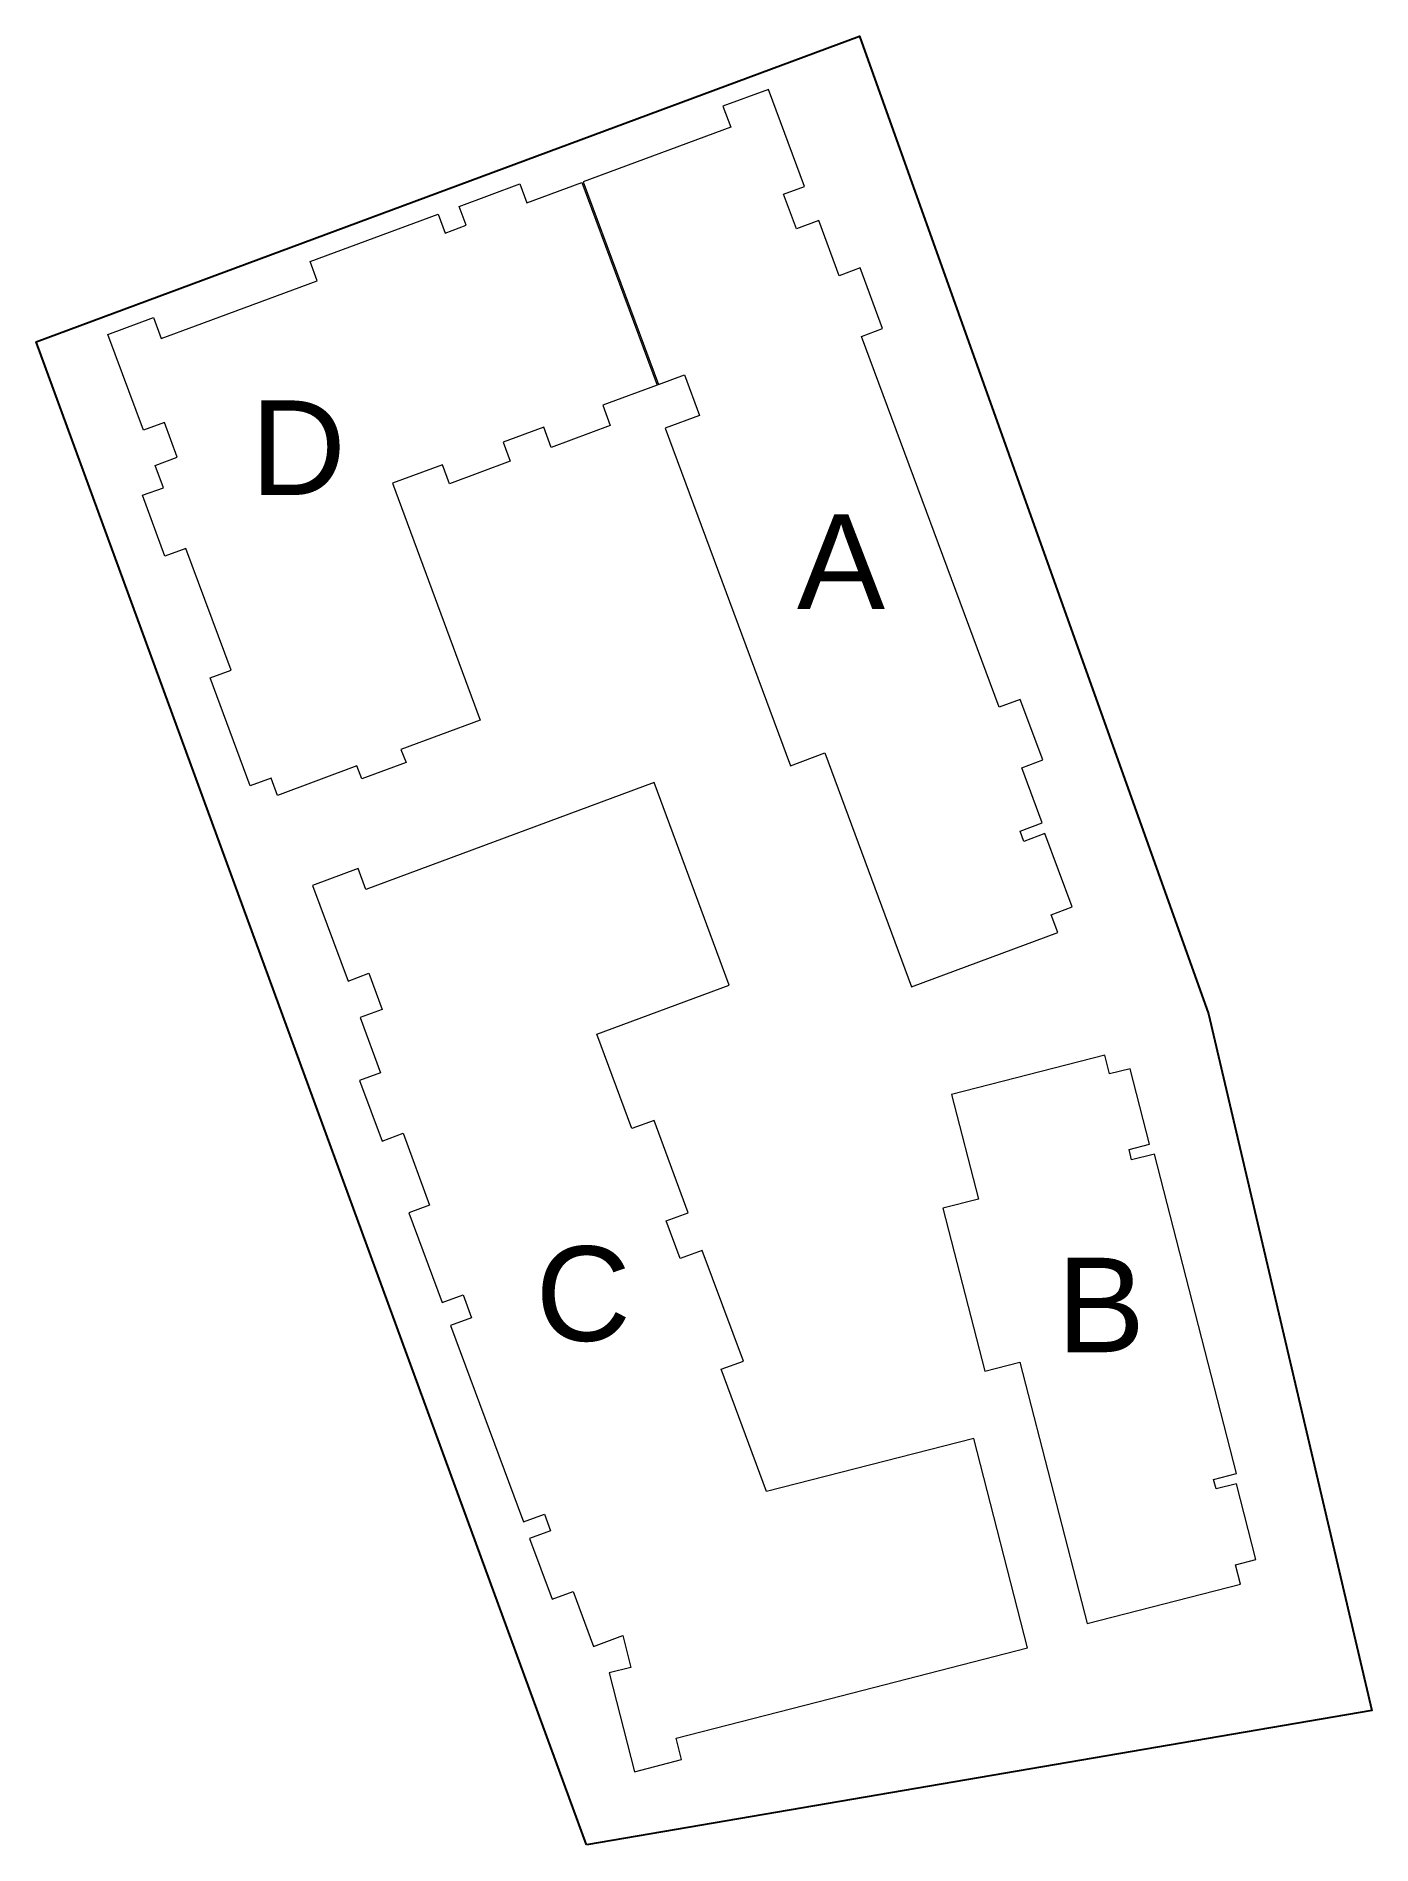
# Model space of a CAD drawing. Header units: millimetres. Extents: x -177 to -78, y 745 to 879.
import ezdxf

# ---------------------------------------------------------------- set-up
doc = ezdxf.new("R2010")
doc.units = ezdxf.units.MM
doc.layers.add('ALAN', color=5, linetype='Continuous', lineweight=211)
doc.layers.add('BLOKLAR', color=7, linetype='Continuous', lineweight=0)
doc.styles.get("Standard").update_dxf_attribs({"font": 'arial.ttf'})

msp = doc.modelspace()

# ---------------------------------------------------------------- linework, layer by layer
at = {"layer": 'ALAN', "color": 0, "lineweight": -2}
msp.add_polyline3d([(-136.57, 745.41, 0), (-177.3, 856.67, 0), (-116.36, 879.29, 0), (-90.53, 806.93, 0), (-78.45, 755.35, 0), (-136.57, 745.41, 0)], close=True, dxfattribs=at)
at = {"layer": 'BLOKLAR'}
for points in [[(-102.84, 821.06, 0), (-104.35, 825.14, 0), (-102.81, 825.71, 0), (-104.47, 830.2, 0), (-106.02, 829.62, 0), (-116.21, 857.07, 0), (-114.66, 857.65, 0), (-116.32, 862.13, 0), (-117.87, 861.56, 0), (-119.38, 865.64, 0), (-121.02, 865.03, 0), (-121.98, 867.6, 0), (-120.43, 868.17, 0), (-123.1, 875.35, 0), (-126.47, 874.1, 0), (-125.9, 872.55, 0), (-136.82, 868.5, 0), (-131.25, 853.5, 0), (-129.33, 854.21, 0), (-128.22, 851.21, 0), (-130.75, 850.27, 0), (-121.48, 825.29, 0), (-118.94, 826.23, 0), (-112.52, 808.93, 0), (-101.7, 812.95, 0), (-102.18, 814.26, 0), (-100.64, 814.84, 0), (-102.65, 820.26, 0), (-104.2, 819.68, 0), (-104.48, 820.45, 0), (-102.84, 821.06, 0)], [(-144.43, 828.66, 0), (-150.31, 826.48, 0), (-149.93, 825.52, 0), (-153.2, 824.31, 0), (-153.56, 825.27, 0), (-159.43, 823.09, 0), (-159.91, 824.37, 0), (-161.46, 823.8, 0), (-164.43, 831.8, 0), (-162.88, 832.37, 0), (-166.22, 841.37, 0), (-167.77, 840.8, 0), (-169.44, 845.32, 0), (-167.88, 845.86, 0), (-168.5, 847.51, 0), (-166.86, 848.12, 0), (-167.81, 850.7, 0), (-169.36, 850.13, 0), (-171.99, 857.21, 0), (-168.61, 858.46, 0), (-168.04, 856.91, 0), (-165.51, 857.85, 0), (-156.51, 861.19, 0), (-157.03, 862.6, 0), (-147.56, 866.11, 0), (-147.04, 864.71, 0), (-145.48, 865.29, 0), (-146, 866.69, 0), (-141.51, 868.36, 0), (-140.99, 866.95, 0), (-136.91, 868.46, 0), (-131.35, 853.46, 0), (-135.37, 851.97, 0), (-134.81, 850.46, 0), (-139.18, 848.84, 0), (-139.74, 850.35, 0), (-142.74, 849.23, 0), (-142.22, 847.83, 0), (-146.71, 846.16, 0), (-147.23, 847.57, 0), (-150.94, 846.19, 0), (-144.43, 828.66, 0)], [(-126.6, 780.61, 0), (-124.96, 781.22, 0), (-128, 789.41, 0), (-129.64, 788.8, 0), (-130.68, 791.6, 0), (-129.04, 792.2, 0), (-131.57, 799.03, 0), (-133.21, 798.43, 0), (-135.8, 805.41, 0), (-126.01, 809.05, 0), (-131.57, 824.05, 0), (-152.9, 816.13, 0), (-153.48, 817.68, 0), (-156.85, 816.42, 0), (-154.22, 809.35, 0), (-152.68, 809.92, 0), (-151.69, 807.25, 0), (-153.33, 806.64, 0), (-151.81, 802.56, 0), (-153.36, 801.99, 0), (-151.7, 797.5, 0), (-150.15, 798.08, 0), (-148.18, 792.76, 0), (-149.72, 792.19, 0), (-147.26, 785.55, 0), (-145.71, 786.12, 0), (-145.08, 784.42, 0), (-146.63, 783.85, 0), (-141.23, 769.31, 0), (-139.69, 769.89, 0), (-139.23, 768.66, 0), (-140.78, 768.08, 0), (-139.11, 763.6, 0), (-137.56, 764.17, 0), (-136.05, 760.09, 0), (-133.89, 760.89, 0), (-133.29, 758.54, 0), (-134.89, 758.13, 0), (-133.01, 750.82, 0), (-129.53, 751.71, 0), (-129.94, 753.31, 0), (-118.6, 756.22, 0), (-103.93, 759.98, 0), (-107.9, 775.48, 0), (-123.24, 771.55, 0), (-126.6, 780.61, 0)]]:
    msp.add_polyline3d(points, close=True, dxfattribs=at)
msp.add_polyline3d([(-99.52, 761.8, 0), (-88.18, 764.71, 0), (-88.55, 766.14, 0), (-87.03, 766.53, 0), (-88.46, 772.14, 0), (-89.98, 771.75, 0), (-90.17, 772.46, 0), (-88.47, 772.89, 0), (-94.53, 796.54, 0), (-96.23, 796.11, 0), (-96.42, 796.87, 0), (-94.9, 797.26, 0), (-96.34, 802.86, 0), (-97.86, 802.47, 0), (-98.21, 803.85, 0), (-109.56, 800.95, 0), (-107.57, 793.2, 0), (-110.19, 792.53, 0), (-107.09, 780.46, 0), (-104.5, 781.13, 0), (-99.52, 761.8, 0)], dxfattribs=at)

# ---------------------------------------------------------------- texts
at = {"char_height": 7, "width": 11.6458, "attachment_point": 1}
for s, insert in [('\\pxqc;D', (-163.73, 852.33)), ('\\pxqc;A', (-123.56, 843.89)), ('\\pxqc;C', (-142.64, 789.71)), ('\\pxqc;B', (-104.32, 788.87))]:
    msp.add_mtext(s, dxfattribs=dict(at, insert=insert))

doc.saveas('drawing.dxf')
